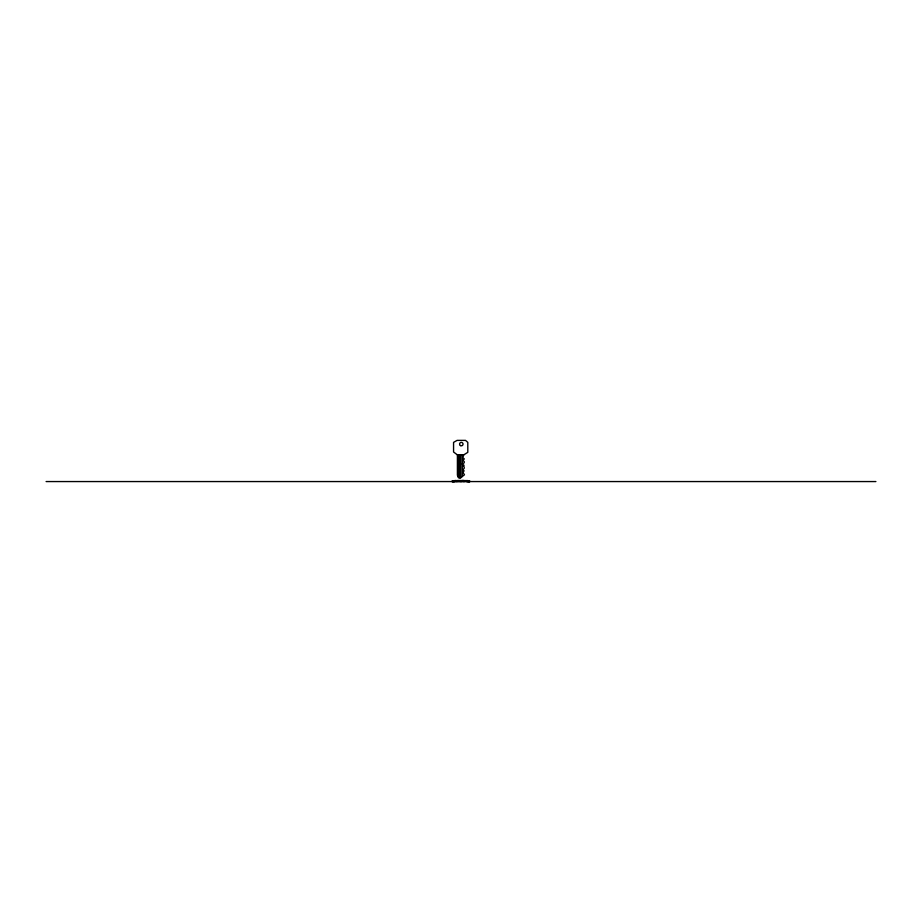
<?xml version="1.0" encoding="UTF-8"?>
<svg xmlns="http://www.w3.org/2000/svg" width="922" height="922" viewBox="0 0 922 922"><rect width="100%" height="100%" fill="white"/><g stroke="black" fill="none" stroke-linecap="round" stroke-linejoin="round"><path stroke-width="1.38" d="M453.543 481.468L454.869 480.627L467.466 480.604L469.448 481.618M462.821 481.618L462.959 480.938L465.011 481.618M457.404 480.569L465.022 480.662L464.734 481.468L463.155 480.489L462.936 481.468L467.811 480.858L466.221 480.858M459.225 480.858C459.778 481.457 456.644 480.466 454.869 480.627L452.448 480.927L452.448 481.618M457.98 480.858L455.629 480.731L455.722 481.468L455.779 480.662L463.224 480.858M456.736 480.858L453.797 481.468L454.235 480.858L469.874 481.123L452.218 481.618M460.493 481.618L462.959 480.938M453.451 481.618L454.961 481.123M467.811 480.858L467.466 481.468L467.466 480.604L465.829 480.858L466.278 481.468L466.336 480.858L462.567 480.858M456.886 481.618L457.277 480.996M457.404 454.88L457.404 475.13L458.499 477.769L460.723 477.769L464.458 474.772L463.109 472.663L464.02 470.75L462.925 469.886L464.192 468.284L464.192 466.889L463.051 466.071L464.077 465.345L462.279 463.985L464.215 462.786L464.215 461.542L462.832 460.424L464.273 458.949L462.832 457.554L463.731 454.88L467.8 452.345L467.8 442.376L465.518 440.382L457.093 440.382L453.566 442.376L453.566 451.999L457.404 454.88L463.731 454.88M457.98 480.696L455.722 480.858M452.034 481.618L452.448 480.927L468.457 480.858L468.445 481.618M454.316 481.618L455.272 481.123L452.218 481.123M455.168 480.858L455.779 480.627L452.898 480.835L452.99 481.618M453.889 481.123L454.65 480.858M462.06 480.858L464.02 480.858M465.333 480.858L466.832 480.858M466.048 481.157L469.69 481.618M463.155 480.489L460.239 480.858L461 481.468L461.864 480.892L461 480.858M456.113 481.123L461.403 481.123M467.581 481.618L463.466 480.973L461.069 481.134L461.415 481.618M46.1 481.561L875.9 481.561M469.448 481.123L467.823 480.973L469.69 481.388M466.302 481.123L468.445 481.399L467.016 481.123M467.385 481.123L468.906 481.618M461.507 481.123L458.199 481.123L460.793 481.019L458.73 481.123L459.087 481.618M452.898 480.835L454.73 481.123M468.445 481.399L466.935 481.618M468.457 480.858L467.719 480.685L468.203 481.468L467.88 480.858M468.019 480.996L469.874 481.618M463.466 480.973L463.708 481.618M462.279 454.88L462.279 476.524M460.723 454.88L460.723 477.769M460.032 454.88L460.032 477.769M459.26 454.88L459.26 477.769M458.05 454.88L458.05 476.686M454.534 480.858L454.534 481.468M457.266 480.858L455.629 480.731L457.266 481.468L457.266 480.858M460.447 445.591A1.717 1.717 0 0 0 463.028 444.093A1.717 1.717 0 0 0 460.447 442.606A1.717 1.717 0 0 0 460.447 445.591"/></g></svg>
